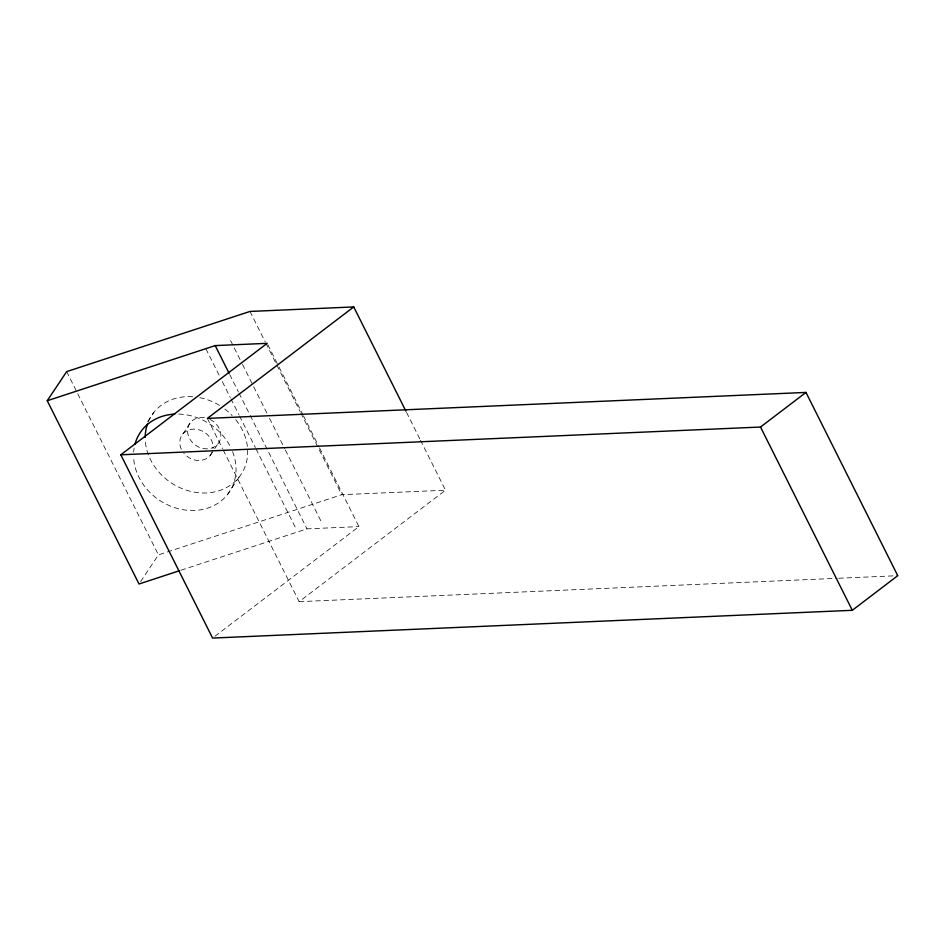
<?xml version="1.0" encoding="UTF-8"?>
<svg xmlns="http://www.w3.org/2000/svg" width="945" height="945" viewBox="0 0 945 945"><rect width="100%" height="100%" fill="white"/><g stroke="black" fill="none" stroke-linecap="round" stroke-linejoin="round"><path stroke-width="0.71" stroke-dasharray="4.72 3.54" d="M147.597 421.777L153.811 412.469M182.834 434.003L190.595 422.356M210.05 455.62L213.936 449.796M214.716 448.627L217.822 443.973M140.64 581.577L158.429 554.892L341.747 494.707L445.508 490.207L420.419 440.098M227.426 494.625L239.073 477.154M214.917 636.28L358.935 526.601L319.315 447.493M223.221 450.044L299.152 601.658L445.508 490.207M181.015 570.213L306.983 528.857L358.935 526.601M299.152 601.658L837.305 578.305M838.77 578.245L897.75 575.682M406.551 412.41L419.757 438.787M267.825 344.653L278.385 365.75M279.047 367.073L302.813 414.536M303.475 415.847L318.654 446.182M249.976 311.448L265.167 341.771M265.828 343.082L300.156 411.642M300.817 412.965L341.747 494.707M230.568 340.554L241.79 362.963M242.452 364.286L253.012 385.383M253.673 386.694L266.88 413.071M269.526 418.34L284.705 448.662M285.366 449.985L322.339 523.813M229.741 374.598L238.329 391.738M238.99 393.061L249.551 414.146M250.212 415.469L306.983 528.857M205.845 348.693L219.712 376.382M222.347 381.65L230.273 397.479M230.934 398.79L238.861 414.619M239.522 415.93L255.363 447.576M256.024 448.899L296.293 529.318M207.38 418.399L222.559 448.721M66.658 371.621L158.429 554.892M212.07 452.312A17.4 14.836 33.7 0 1 183.649 452.974M181.322 449.229A17.4 14.836 33.7 0 1 193.607 429.136A17.4 14.836 33.7 0 1 213.027 448.497M209.955 419.403A17.4 14.836 33.7 0 1 215.944 445.78A17.4 14.836 33.7 0 1 188.527 436.259A17.4 14.836 33.7 0 1 205.715 417.938M232.541 451.521A53.558 45.655 33.7 0 1 194.824 510.442A53.558 45.655 33.7 0 1 133.552 456.281M133.647 452.147A53.558 45.655 33.7 0 1 134.131 448.084M178.723 414.075A53.558 45.655 33.7 0 1 230.745 447.481M235.813 419.698A53.558 45.655 33.7 0 1 214.421 491.955A53.558 45.655 33.7 0 1 145.199 438.811M148.389 421.588A53.558 45.655 33.7 0 1 194.398 396.865M199.761 397.668A53.558 45.655 33.7 0 1 220.279 405.866M224.886 409.043A53.558 45.655 33.7 0 1 232.186 415.552"/><path stroke-width="1.42" d="M179.609 570.674L139.021 583.998L47.25 400.739L66.658 371.621L249.976 311.448L353.737 306.936L405.889 411.099M353.737 306.936L207.38 418.399L805.979 392.423L897.75 575.682L852.295 610.305L212.578 638.064L120.806 454.793L267.163 343.342L215.212 345.598L47.25 400.739M120.806 454.793L760.524 427.034L805.979 392.423M760.524 427.034L852.295 610.305M215.212 345.598L229.08 373.275M135.005 444.103A53.558 45.655 33.7 0 1 174.766 414.111M145.187 437.429A53.558 45.655 33.7 0 1 147.444 424.069"/></g></svg>
